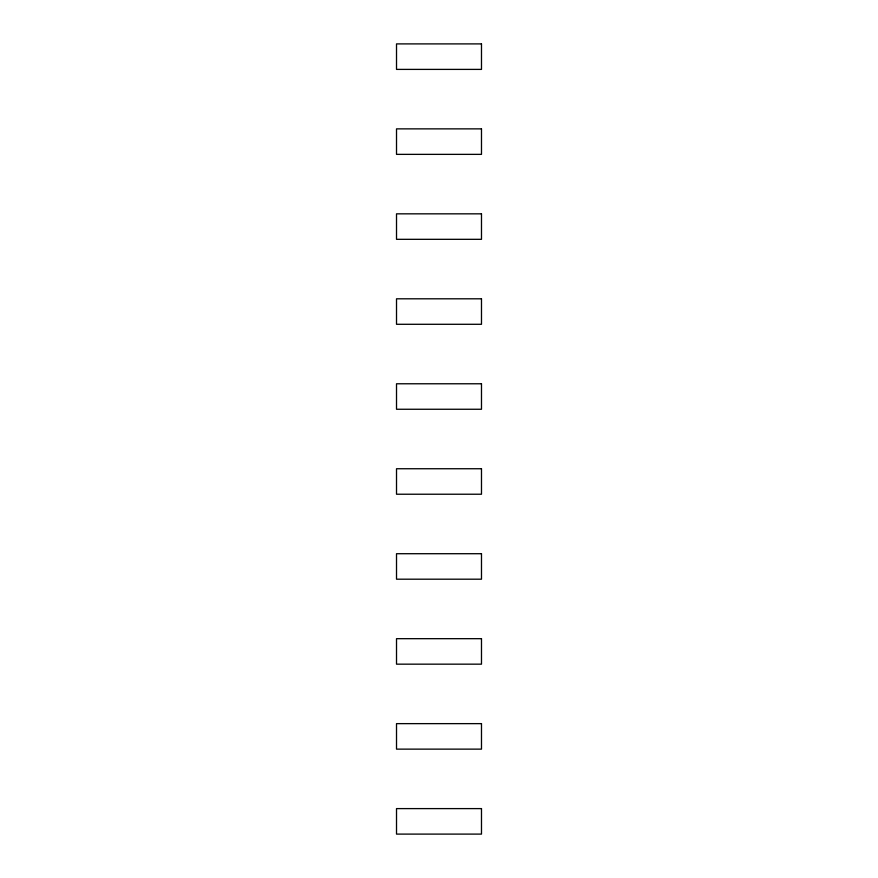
<?xml version="1.0" encoding="UTF-8"?>
<svg xmlns="http://www.w3.org/2000/svg" width="878" height="878" viewBox="0 0 878 878"><rect width="100%" height="100%" fill="white"/><g stroke="black" fill="none" stroke-linecap="round" stroke-linejoin="round"><path stroke-width="1.32" d="M481.484 43.9L396.516 43.9L396.516 69.395L481.484 69.395L481.484 43.9M481.484 128.868L396.516 128.868L396.516 154.363L481.484 154.363L481.484 128.868M481.484 213.837L396.516 213.837L396.516 239.321L481.484 239.321L481.484 213.837M481.484 298.805L396.516 298.805L396.516 324.289L481.484 324.289L481.484 298.805M481.484 383.774L396.516 383.774L396.516 409.258L481.484 409.258L481.484 383.774M481.484 468.742L396.516 468.742L396.516 494.226L481.484 494.226L481.484 468.742M481.484 553.711L396.516 553.711L396.516 579.195L481.484 579.195L481.484 553.711M481.484 638.679L396.516 638.679L396.516 664.163L481.484 664.163L481.484 638.679M481.484 723.637L396.516 723.637L396.516 749.132L481.484 749.132L481.484 723.637M481.484 808.605L396.516 808.605L396.516 834.1L481.484 834.1L481.484 808.605"/></g></svg>
